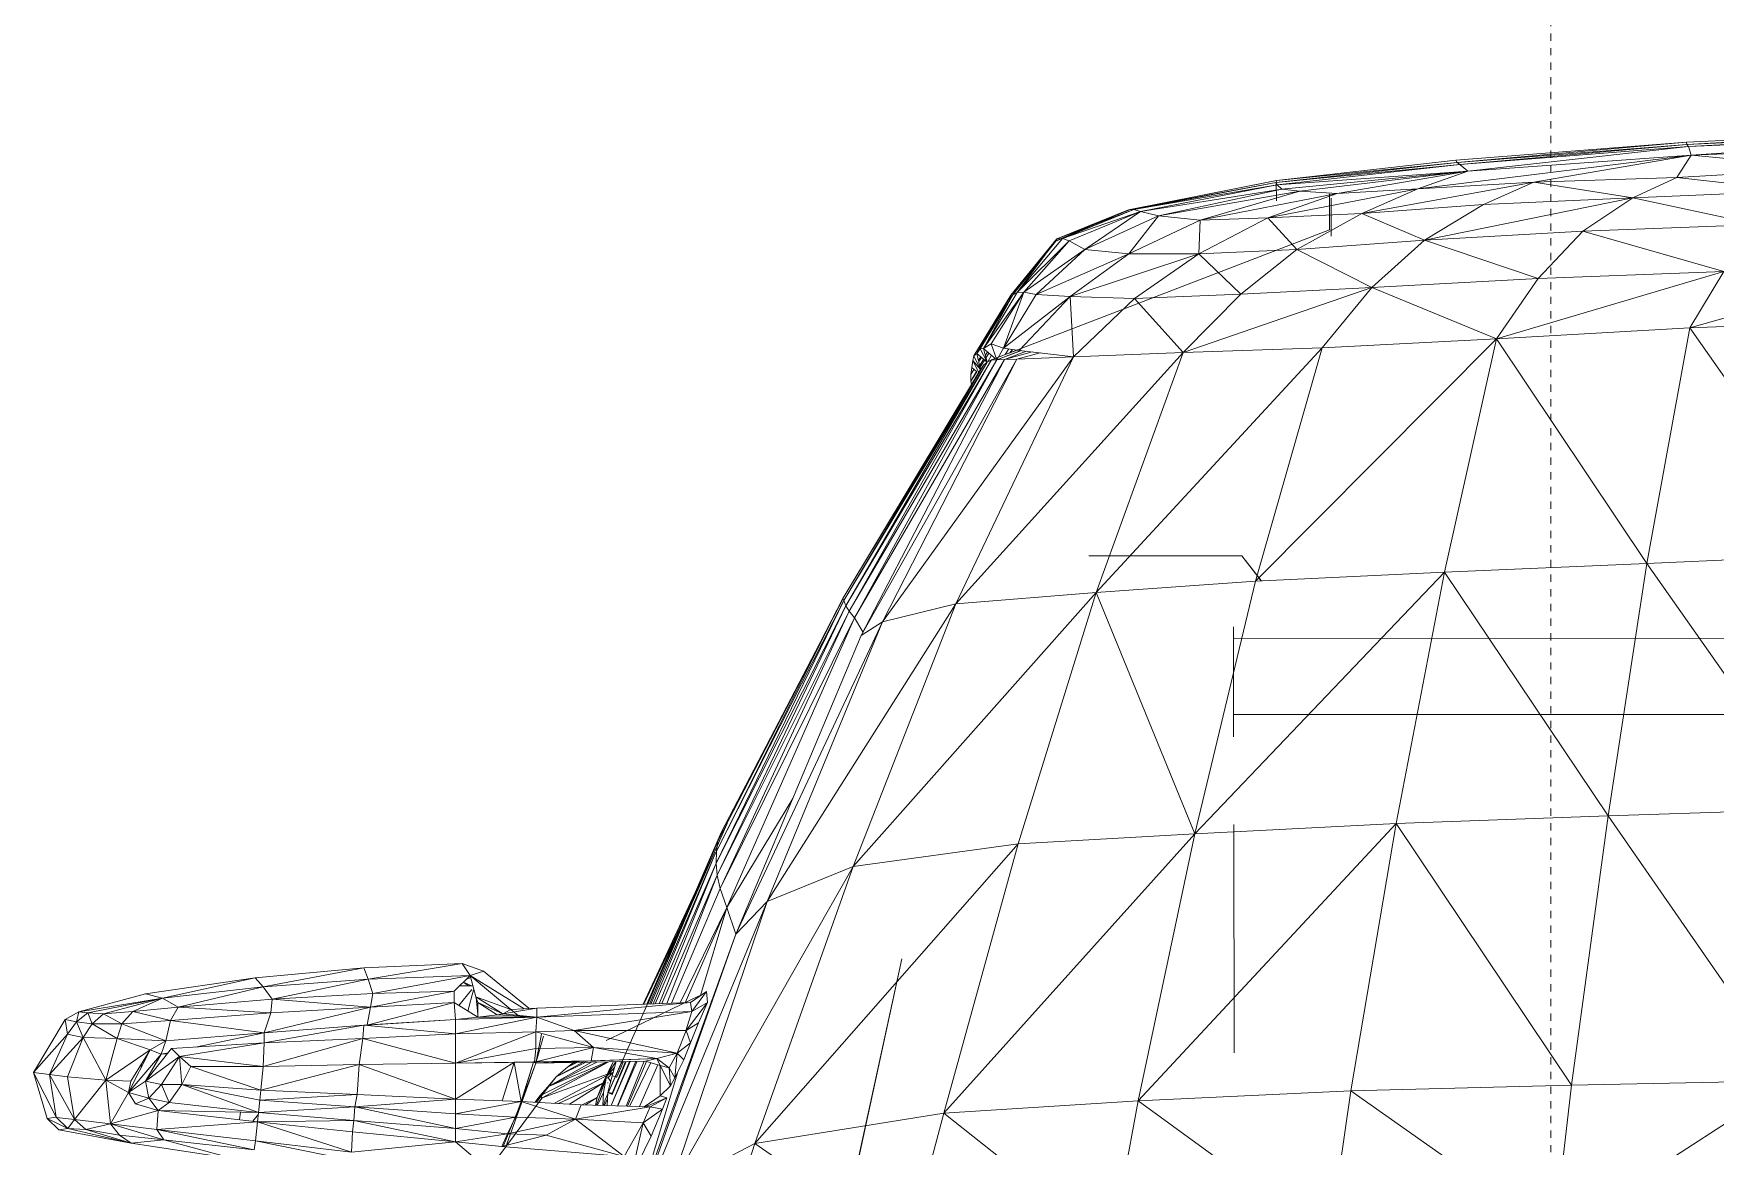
# Model space of a CAD drawing. Header units: inches. Extents: x -4169 to 1631, y -238 to 585.
# Drawn here: x 1427.55 to 1456.3, y 14.68 to 33.7 of the extents above; entities that cross this region are included whole.
import ezdxf

# ---------------------------------------------------------------- set-up
doc = ezdxf.new("R2010")
doc.units = ezdxf.units.IN
doc.header["$MEASUREMENT"] = 0
doc.linetypes.add('Aligning Line 1_8_', pattern=[0.25, 0.125, -0.125])
for name, color, linetype, lineweight in [('0-5', 10, 'Continuous', 5), ('0-7', 7, 'Continuous', 9), ('A-GENM', 5, 'Continuous', 9), ('G-ANNO-SYMB-2', 147, 'Aligning Line 1_8_', 9)]:
    doc.layers.add(name, color=color, linetype=linetype, lineweight=lineweight)

# ---------------------------------------------------------------- blocks, each defined once
blk = doc.blocks.new('Land_Rover_Evoque_-_SUV_Car_Vehicle_Automobile_13067 - Land Rover EVOQUE_dwg-V19-BUILDING ELEVATION - SOUTH')
at = {"layer": 'A-GENM'}
for p, q in [((12435.281, 32.072), (12430.437, 31.842)), ((12435.281, 32.072), (12430.446, 31.806)), ((12435.289, 32.036), (12430.446, 31.806)), ((12435.289, 32.036), (12430.472, 31.77)), ((12430.472, 31.77), (12435.297, 31.962)), ((12430.519, 31.619), (12435.297, 31.962)), ((12425.849, 31.046), (12430.519, 31.619)), ((12426.494, 31.535), (12430.437, 31.842)), ((12426.521, 31.499), (12430.437, 31.842)), ((12426.521, 31.499), (12430.446, 31.806)), ((12426.567, 31.463), (12430.446, 31.806)), ((12426.567, 31.463), (12430.472, 31.77)), ((12426.701, 31.35), (12430.472, 31.77)), ((12426.701, 31.35), (12430.519, 31.619)), ((12430.519, 31.619), (12427.83, 31.161)), ((12430.519, 31.619), (12430.275, 31.238)), ((12430.446, 31.806), (12430.437, 31.842)), ((12430.472, 31.77), (12430.446, 31.806)), ((12430.519, 31.619), (12430.472, 31.77)), ((12430.519, 31.619), (12435.305, 31.81)), ((12430.519, 31.619), (12432.934, 31.392)), ((12426.521, 31.499), (12423.428, 31.153)), ((12423.428, 31.153), (12426.567, 31.463)), ((12426.494, 31.535), (12423.43, 31.19)), ((12426.521, 31.499), (12423.43, 31.19)), ((12426.567, 31.463), (12423.445, 31.117)), ((12423.445, 31.117), (12426.701, 31.35)), ((12426.701, 31.35), (12423.521, 31.043)), ((12426.701, 31.35), (12423.829, 31.006)), ((12426.701, 31.35), (12424.466, 30.969)), ((12426.701, 31.35), (12425.849, 31.046)), ((12426.521, 31.499), (12426.494, 31.535)), ((12426.521, 31.499), (12426.567, 31.463)), ((12426.567, 31.463), (12426.701, 31.35)), ((12430.275, 31.238), (12432.934, 31.392)), ((12423.43, 31.19), (12420.899, 30.689)), ((12423.43, 31.19), (12420.935, 30.692)), ((12423.428, 31.153), (12420.935, 30.692)), ((12423.428, 31.153), (12420.991, 30.694)), ((12423.445, 31.117), (12420.991, 30.694)), ((12423.445, 31.117), (12421.105, 30.658)), ((12425.849, 31.046), (12423.285, 30.548)), ((12423.43, 31.19), (12423.428, 31.153)), ((12423.428, 31.153), (12423.43, 31.19)), ((12423.428, 31.153), (12423.445, 31.117)), ((12423.445, 31.117), (12423.428, 31.153)), ((12423.428, 31.153), (12423.429, 30.846)), ((12423.445, 31.117), (12423.521, 31.043)), ((12423.521, 31.043), (12423.445, 31.117)), ((12424.466, 30.969), (12425.849, 31.046)), ((12425.849, 31.046), (12424.466, 30.969)), ((12427.83, 31.161), (12424.891, 30.625)), ((12425.849, 31.046), (12424.891, 30.625)), ((12425.849, 31.046), (12427.83, 31.161)), ((12427.83, 31.161), (12425.849, 31.046)), ((12427.83, 31.161), (12426.969, 30.779)), ((12427.83, 31.161), (12430.275, 31.238)), ((12430.275, 31.238), (12427.83, 31.161)), ((12427.83, 31.161), (12429.52, 30.894)), ((12430.275, 31.238), (12429.52, 30.894)), ((12430.275, 31.238), (12432.315, 31.01)), ((12423.521, 31.043), (12421.105, 30.658)), ((12423.521, 31.043), (12421.416, 30.584)), ((12423.829, 31.006), (12421.416, 30.584)), ((12423.829, 31.006), (12422.127, 30.509)), ((12424.466, 30.969), (12422.127, 30.509)), ((12424.466, 30.969), (12423.285, 30.548)), ((12423.429, 30.846), (12423.43, 30.844)), ((12423.43, 30.844), (12423.432, 30.842)), ((12423.521, 31.043), (12423.829, 31.006)), ((12423.829, 31.006), (12423.521, 31.043)), ((12423.829, 31.006), (12424.466, 30.969)), ((12424.466, 30.969), (12423.829, 31.006)), ((12424.337, 30.961), (12424.338, 30.346)), ((12424.337, 30.961), (12424.339, 30.959)), ((12424.364, 30.811), (12424.364, 30.235)), ((12424.365, 30.887), (12424.366, 30.31)), ((12424.891, 30.625), (12426.969, 30.779)), ((12429.52, 30.894), (12425.962, 30.166)), ((12426.969, 30.779), (12425.962, 30.166)), ((12426.969, 30.779), (12429.52, 30.894)), ((12429.52, 30.894), (12428.669, 30.321)), ((12429.52, 30.894), (12432.315, 31.01)), ((12429.52, 30.894), (12431.656, 30.435)), ((12419.645, 30.149), (12420.899, 30.689)), ((12419.662, 30.152), (12420.899, 30.689)), ((12419.679, 30.193), (12420.991, 30.694)), ((12419.679, 30.193), (12420.935, 30.692)), ((12419.679, 30.193), (12420.899, 30.689)), ((12420.991, 30.694), (12419.773, 30.196)), ((12419.773, 30.196), (12421.105, 30.658)), ((12421.105, 30.658), (12419.887, 30.16)), ((12421.105, 30.658), (12420.156, 30.009)), ((12420.156, 30.009), (12421.413, 30.583)), ((12420.899, 30.689), (12420.935, 30.692)), ((12421.413, 30.583), (12420.908, 29.934)), ((12420.908, 29.934), (12422.127, 30.509)), ((12420.935, 30.692), (12420.991, 30.694)), ((12420.991, 30.694), (12421.105, 30.658)), ((12421.105, 30.658), (12421.413, 30.583)), ((12421.416, 30.583), (12422.127, 30.509)), ((12422.106, 29.935), (12423.285, 30.548)), ((12422.127, 30.509), (12422.106, 29.935)), ((12422.127, 30.509), (12423.285, 30.548)), ((12423.285, 30.548), (12424.891, 30.625)), ((12423.285, 30.548), (12423.778, 30.012)), ((12423.778, 30.012), (12424.891, 30.625)), ((12424.891, 30.625), (12425.962, 30.166)), ((12424.338, 30.346), (12418.557, 28.123)), ((12418.89, 29.23), (12419.679, 30.193)), ((12419.679, 30.193), (12418.926, 29.234)), ((12419.773, 30.196), (12419, 29.275)), ((12419.679, 30.193), (12419, 29.275)), ((12419.679, 30.193), (12419.773, 30.196)), ((12419.773, 30.196), (12419.887, 30.16)), ((12425.962, 30.166), (12428.669, 30.321)), ((12428.669, 30.321), (12427.905, 29.516)), ((12428.669, 30.321), (12431.656, 30.435)), ((12428.669, 30.321), (12431.076, 29.631)), ((12418.854, 29.151), (12419.662, 30.152)), ((12418.854, 29.151), (12419.645, 30.149)), ((12419.887, 30.16), (12419, 29.275)), ((12419.887, 30.16), (12419.114, 29.278)), ((12420.156, 30.009), (12419.114, 29.278)), ((12420.156, 30.009), (12419.324, 29.242)), ((12420.908, 29.934), (12419.324, 29.242)), ((12419.887, 30.16), (12420.156, 30.009)), ((12422.106, 29.935), (12419.902, 29.206)), ((12420.908, 29.934), (12419.902, 29.206)), ((12420.156, 30.009), (12420.908, 29.934)), ((12420.908, 29.934), (12422.106, 29.935)), ((12422.106, 29.935), (12421.003, 29.169)), ((12422.106, 29.935), (12423.778, 30.012)), ((12422.106, 29.935), (12422.821, 29.246)), ((12423.778, 30.012), (12422.821, 29.246)), ((12423.778, 30.012), (12425.962, 30.166)), ((12423.778, 30.012), (12425.063, 29.362)), ((12425.962, 30.166), (12425.063, 29.362)), ((12425.962, 30.166), (12427.905, 29.516)), ((12431.076, 29.631), (12427.19, 28.48)), ((12427.905, 29.516), (12431.076, 29.631)), ((12434.161, 29.707), (12430.496, 28.673)), ((12431.076, 29.631), (12430.496, 28.673)), ((12425.063, 29.362), (12421.835, 28.25)), ((12425.063, 29.362), (12422.821, 29.246)), ((12425.063, 29.362), (12424.212, 28.327)), ((12425.063, 29.362), (12427.905, 29.516)), ((12425.063, 29.362), (12427.19, 28.48)), ((12427.905, 29.516), (12427.19, 28.48)), ((12418.256, 28.19), (12418.89, 29.23)), ((12418.89, 29.23), (12418.311, 28.232)), ((12418.926, 29.234), (12418.366, 28.312)), ((12419.114, 29.278), (12418.422, 28.316)), ((12418.422, 28.316), (12419, 29.275)), ((12418.422, 28.316), (12418.926, 29.234)), ((12419.114, 29.278), (12418.554, 28.395)), ((12418.727, 28.909), (12418.926, 29.234)), ((12418.764, 28.322), (12419.114, 29.278)), ((12418.764, 28.322), (12419.324, 29.242)), ((12419.902, 29.206), (12418.764, 28.322)), ((12418.89, 29.23), (12418.926, 29.234)), ((12419, 29.275), (12418.926, 29.234)), ((12419.114, 29.278), (12419, 29.275)), ((12419.902, 29.206), (12419.033, 28.285)), ((12419.324, 29.242), (12419.114, 29.278)), ((12419.902, 29.206), (12419.324, 29.242)), ((12421.003, 29.169), (12419.902, 29.206)), ((12419.96, 28.172), (12419.902, 29.206)), ((12421.003, 29.169), (12419.96, 28.172)), ((12422.821, 29.246), (12421.003, 29.169)), ((12421.835, 28.25), (12421.003, 29.169)), ((12421.835, 28.25), (12422.821, 29.246)), ((12418.311, 28.232), (12418.725, 28.906)), ((12433.744, 28.787), (12430.496, 28.673)), ((12430.496, 28.673), (12433.744, 28.787)), ((12430.496, 28.673), (12433.744, 28.787)), ((12423.073, 24.338), (12427.19, 28.48)), ((12427.19, 28.48), (12424.212, 28.327)), ((12427.19, 28.48), (12424.212, 28.327)), ((12424.212, 28.327), (12427.19, 28.48)), ((12426.302, 24.492), (12427.19, 28.48)), ((12430.496, 28.673), (12427.19, 28.48)), ((12430.496, 28.673), (12427.19, 28.48)), ((12427.19, 28.48), (12430.496, 28.673)), ((12429.763, 24.645), (12427.19, 28.48)), ((12429.763, 24.645), (12430.496, 28.673)), ((12433.205, 24.799), (12430.496, 28.673)), ((12416.696, 23.644), (12419.96, 28.172)), ((12417.952, 23.953), (12421.835, 28.25)), ((12417.952, 23.953), (12419.96, 28.172)), ((12418.239, 28.11), (12418.256, 28.19)), ((12418.256, 28.19), (12418.311, 28.232)), ((12418.256, 28.19), (12418.373, 27.96)), ((12418.311, 28.232), (12418.366, 28.312)), ((12418.311, 28.232), (12418.373, 27.96)), ((12418.311, 28.232), (12418.483, 28.082)), ((12418.339, 28.111), (12418.376, 28.176)), ((12418.422, 28.316), (12418.366, 28.312)), ((12418.366, 28.312), (12418.483, 28.082)), ((12418.554, 28.395), (12418.422, 28.316)), ((12418.422, 28.316), (12418.483, 28.082)), ((12418.422, 28.316), (12418.624, 28.149)), ((12418.454, 28.193), (12418.491, 28.259)), ((12418.517, 28.237), (12418.464, 28.154)), ((12418.496, 28.089), (12418.558, 28.203)), ((12418.764, 28.322), (12418.554, 28.395)), ((12418.554, 28.395), (12418.651, 28.126)), ((12418.764, 28.322), (12418.651, 28.126)), ((12419.059, 28.282), (12418.651, 28.126)), ((12418.651, 28.126), (12419.07, 28.281)), ((12418.675, 28.168), (12419, 28.29)), ((12419.033, 28.285), (12418.764, 28.322)), ((12418.783, 28.13), (12419.156, 28.27)), ((12418.783, 28.13), (12419.256, 28.258)), ((12418.856, 28.31), (12418.791, 28.213)), ((12418.873, 28.245), (12418.916, 28.301)), ((12418.891, 28.252), (12418.916, 28.301)), ((12418.995, 28.132), (12419.39, 28.242)), ((12419.96, 28.172), (12418.995, 28.132)), ((12418.995, 28.132), (12419.96, 28.172)), ((12419.96, 28.172), (12419.033, 28.285)), ((12421.835, 28.25), (12419.96, 28.172)), ((12421.835, 28.25), (12419.96, 28.172)), ((12419.96, 28.172), (12421.835, 28.25)), ((12420.348, 24.146), (12424.212, 28.327)), ((12420.348, 24.146), (12421.835, 28.25)), ((12424.212, 28.327), (12421.835, 28.25)), ((12424.212, 28.327), (12421.835, 28.25)), ((12421.835, 28.25), (12424.212, 28.327)), ((12423.073, 24.338), (12424.212, 28.327)), ((12416.018, 24.045), (12418.428, 28.04)), ((12416.018, 24.045), (12418.373, 27.96)), ((12416.034, 24.01), (12418.483, 28.082)), ((12416.034, 24.01), (12418.428, 28.04)), ((12416.07, 23.918), (12418.557, 28.123)), ((12416.07, 23.918), (12418.483, 28.082)), ((12416.125, 23.825), (12418.651, 28.126)), ((12416.125, 23.825), (12418.557, 28.123)), ((12416.219, 23.714), (12418.783, 28.13)), ((12416.219, 23.714), (12418.651, 28.126)), ((12416.331, 23.412), (12418.995, 28.132)), ((12418.783, 28.13), (12416.331, 23.412)), ((12416.331, 23.412), (12418.783, 28.13)), ((12416.696, 23.644), (12418.995, 28.132)), ((12416.696, 23.644), (12418.995, 28.132)), ((12418.205, 27.875), (12418.222, 27.993)), ((12418.205, 27.875), (12418.256, 27.964)), ((12418.26, 27.961), (12418.205, 27.875)), ((12418.208, 27.757), (12418.303, 27.925)), ((12418.311, 27.918), (12418.208, 27.757)), ((12418.222, 27.993), (12418.239, 28.11)), ((12418.222, 27.993), (12418.31, 27.919)), ((12418.239, 28.11), (12418.345, 27.901)), ((12418.239, 28.11), (12418.373, 27.96)), ((12418.388, 28.165), (12418.343, 28.094)), ((12418.358, 28.024), (12418.421, 28.136)), ((12418.441, 28.118), (12418.364, 27.999)), ((12418.373, 27.96), (12418.428, 28.04)), ((12418.373, 27.96), (12418.428, 28.04)), ((12418.483, 28.082), (12418.428, 28.04)), ((12418.428, 28.04), (12418.483, 28.082)), ((12418.557, 28.123), (12418.483, 28.082)), ((12418.483, 28.082), (12418.557, 28.123)), ((12418.557, 28.123), (12418.624, 28.149)), ((12418.651, 28.126), (12418.557, 28.123)), ((12418.557, 28.123), (12418.651, 28.126)), ((12418.783, 28.13), (12418.651, 28.126)), ((12418.995, 28.132), (12418.783, 28.13)), ((12418.208, 27.757), (12418.205, 27.875)), ((12418.216, 27.699), (12418.208, 27.757)), ((12420.226, 24.774), (12420.264, 24.776)), ((12422.839, 24.772), (12420.226, 24.774)), ((12422.839, 24.772), (12422.838, 24.773)), ((12423.168, 24.35), (12422.839, 24.772)), ((12423.169, 24.348), (12422.839, 24.772)), ((12433.205, 24.799), (12429.763, 24.645)), ((12426.302, 24.492), (12422.033, 20.023)), ((12426.302, 24.492), (12423.073, 24.338)), ((12426.302, 24.492), (12425.474, 20.196)), ((12429.763, 24.645), (12426.302, 24.492)), ((12429.099, 20.33), (12426.302, 24.492)), ((12429.763, 24.645), (12429.099, 20.33)), ((12432.705, 20.446), (12429.763, 24.645)), ((12416.195, 19.465), (12420.348, 24.146)), ((12417.952, 23.953), (12420.348, 24.146)), ((12419.017, 19.85), (12420.348, 24.146)), ((12423.073, 24.338), (12420.348, 24.146)), ((12422.033, 20.023), (12420.348, 24.146)), ((12422.033, 20.023), (12423.073, 24.338)), ((12423.168, 24.35), (12423.169, 24.348)), ((12416.034, 24.01), (12413.854, 19.52)), ((12413.854, 19.52), (12416.07, 23.918)), ((12416.018, 24.045), (12413.857, 19.728)), ((12413.857, 19.728), (12416.034, 24.01)), ((12416.07, 23.918), (12413.871, 19.313)), ((12416.04, 24.08), (12413.88, 19.897)), ((12416.018, 24.045), (12413.88, 19.897)), ((12416.04, 24.08), (12413.941, 20.046)), ((12414.728, 18.868), (12417.952, 23.953)), ((12416.018, 24.045), (12416.034, 24.01)), ((12416.034, 24.01), (12416.07, 23.918)), ((12416.07, 23.918), (12416.125, 23.825)), ((12416.195, 19.465), (12417.952, 23.953)), ((12417.952, 23.953), (12416.696, 23.644)), ((12413.871, 19.313), (12416.125, 23.825)), ((12416.125, 23.825), (12413.925, 19.087)), ((12413.925, 19.087), (12416.219, 23.714)), ((12416.219, 23.714), (12414.038, 18.765)), ((12416.696, 23.644), (12414.189, 18.309)), ((12414.728, 18.868), (12416.696, 23.644)), ((12416.696, 23.644), (12414.728, 18.868)), ((12416.125, 23.825), (12416.219, 23.714)), ((12416.219, 23.714), (12416.363, 23.475)), ((12416.331, 23.412), (12416.696, 23.644)), ((12416.331, 23.412), (12414.189, 18.309)), ((12416.331, 23.412), (12414.189, 18.309)), ((12422.697, 22.062), (12422.694, 23.56)), ((12422.694, 23.56), (12422.698, 21.678)), ((12432.074, 23.362), (12422.713, 23.365)), ((12422.715, 23.363), (12422.713, 23.365)), ((12432.057, 22.059), (12422.697, 22.062)), ((12422.698, 22.06), (12422.697, 22.062)), ((12422.697, 22.062), (12422.698, 21.678)), ((12414.038, 18.765), (12415.162, 20.628)), ((12432.705, 20.446), (12429.099, 20.33)), ((12414.041, 20.196), (12411.958, 15.475)), ((12425.474, 20.196), (12421.069, 15.458)), ((12425.474, 20.196), (12422.033, 20.023)), ((12422.708, 16.28), (12422.7, 20.18)), ((12424.703, 15.631), (12425.474, 20.196)), ((12429.099, 20.33), (12425.474, 20.196)), ((12428.474, 15.727), (12425.474, 20.196)), ((12428.474, 15.727), (12429.099, 20.33)), ((12432.235, 15.803), (12429.099, 20.33)), ((12413.941, 20.046), (12412.667, 17.11)), ((12413.941, 20.046), (12412.686, 17.111)), ((12413.88, 19.897), (12412.688, 17.111)), ((12413.88, 19.897), (12412.715, 17.112)), ((12413.88, 19.897), (12413.857, 19.728)), ((12413.941, 20.046), (12413.88, 19.897)), ((12419.017, 19.85), (12414.517, 14.727)), ((12419.017, 19.85), (12416.195, 19.465)), ((12422.033, 20.023), (12417.743, 15.246)), ((12417.743, 15.246), (12419.017, 19.85)), ((12422.033, 20.023), (12419.017, 19.85)), ((12421.069, 15.458), (12422.033, 20.023)), ((12413.849, 19.71), (12412.738, 17.113)), ((12413.849, 19.71), (12412.776, 17.114)), ((12413.857, 19.728), (12413.854, 19.52)), ((12413.854, 19.52), (12412.811, 17.115)), ((12413.854, 19.52), (12412.878, 17.118)), ((12413.871, 19.313), (12412.927, 17.119)), ((12413.871, 19.313), (12413.008, 17.122)), ((12416.195, 19.465), (12413.069, 13.976)), ((12413.854, 19.52), (12413.871, 19.313)), ((12413.871, 19.313), (12413.925, 19.087)), ((12414.517, 14.727), (12416.195, 19.465)), ((12416.195, 19.465), (12414.728, 18.868)), ((12412.609, 17.108), (12413.495, 19.018)), ((12413.925, 19.087), (12413.088, 17.125)), ((12413.925, 19.087), (12414.038, 18.765)), ((12414.728, 18.868), (12412.376, 13.168)), ((12413.069, 13.976), (12414.728, 18.868)), ((12414.728, 18.868), (12413.069, 13.976)), ((12414.038, 18.765), (12413.237, 17.131)), ((12414.038, 18.765), (12413.324, 17.134)), ((12414.038, 18.765), (12413.587, 17.257)), ((12414.038, 18.765), (12414.189, 18.309)), ((12414.189, 18.309), (12414.728, 18.868)), ((12412.616, 17.108), (12413.233, 18.415)), ((12412.376, 13.168), (12414.189, 18.309)), ((12412.511, 13.666), (12414.189, 18.309)), ((12414.189, 18.309), (12412.515, 13.563)), ((12416.162, 13.919), (12417.03, 17.888)), ((12416.164, 13.897), (12417.03, 17.888)), ((12405.975, 17.558), (12404.099, 17.289)), ((12405.975, 17.558), (12404.389, 17.213)), ((12407.831, 17.731), (12405.975, 17.558)), ((12406.109, 17.406), (12405.975, 17.558)), ((12407.831, 17.731), (12406.109, 17.406)), ((12407.907, 17.54), (12406.109, 17.406)), ((12407.907, 17.54), (12406.264, 17.195)), ((12409.512, 17.808), (12407.831, 17.731)), ((12407.907, 17.54), (12407.831, 17.731)), ((12407.907, 17.54), (12409.512, 17.808)), ((12409.647, 17.598), (12407.907, 17.54)), ((12407.907, 17.54), (12407.984, 17.291)), ((12409.647, 17.598), (12407.984, 17.291)), ((12409.647, 17.598), (12409.377, 17.33)), ((12409.88, 17.673), (12409.512, 17.808)), ((12409.647, 17.598), (12409.512, 17.808)), ((12409.656, 17.567), (12409.581, 17.532)), ((12409.647, 17.598), (12409.88, 17.673)), ((12409.647, 17.598), (12409.744, 17.234)), ((12410.344, 17.022), (12409.647, 17.598)), ((12409.647, 17.598), (12410.57, 17.032)), ((12410.652, 17.044), (12409.88, 17.673)), ((12413.937, 17.593), (12413.897, 17.499)), ((12413.993, 17.753), (12413.965, 17.687)), ((12404.099, 17.289), (12402.959, 16.982)), ((12404.389, 17.213), (12404.099, 17.289)), ((12406.109, 17.406), (12404.389, 17.213)), ((12406.109, 17.406), (12404.66, 17.06)), ((12406.109, 17.406), (12406.264, 17.195)), ((12407.984, 17.291), (12406.264, 17.195)), ((12409.377, 17.33), (12407.946, 17.061)), ((12407.984, 17.291), (12407.946, 17.061)), ((12409.377, 17.33), (12407.984, 17.291)), ((12409.377, 17.33), (12409.376, 17.138)), ((12409.456, 17.089), (12409.676, 17.362)), ((12409.472, 17.424), (12409.694, 17.424)), ((12409.62, 17.424), (12409.534, 17.485)), ((12409.67, 17.424), (12409.537, 17.489)), ((12409.708, 17.357), (12409.612, 16.993)), ((12412.288, 16.639), (12413.563, 17.253)), ((12413.418, 17.138), (12413.688, 17.329)), ((12413.437, 16.985), (12413.688, 17.329)), ((12413.688, 17.329), (12413.707, 17.139)), ((12413.771, 17.15), (12413.824, 17.273)), ((12402.959, 16.982), (12402.728, 16.847)), ((12402.959, 16.982), (12402.92, 16.81)), ((12402.92, 16.81), (12403.114, 16.963)), ((12404.389, 17.213), (12402.959, 16.982)), ((12402.959, 16.982), (12403.114, 16.963)), ((12404.389, 17.213), (12403.114, 16.963)), ((12403.385, 16.944), (12403.114, 16.963)), ((12403.191, 16.772), (12403.114, 16.963)), ((12404.389, 17.213), (12403.385, 16.944)), ((12403.385, 16.944), (12403.886, 16.983)), ((12403.693, 16.772), (12403.886, 16.983)), ((12404.389, 17.213), (12403.886, 16.983)), ((12403.886, 16.983), (12404.66, 17.06)), ((12403.886, 16.983), (12404.525, 16.83)), ((12404.389, 17.213), (12404.66, 17.06)), ((12404.66, 17.06), (12404.525, 16.83)), ((12406.245, 16.965), (12404.525, 16.83)), ((12404.66, 17.06), (12406.264, 17.195)), ((12404.66, 17.06), (12406.245, 16.965)), ((12406.129, 16.619), (12407.946, 17.061)), ((12406.129, 16.619), (12406.245, 16.965)), ((12406.264, 17.195), (12406.245, 16.965)), ((12407.946, 17.061), (12406.245, 16.965)), ((12407.946, 17.061), (12406.264, 17.195)), ((12407.889, 16.758), (12407.946, 17.061)), ((12407.906, 16.759), (12409.376, 17.138)), ((12407.946, 17.061), (12409.376, 17.138)), ((12409.783, 16.889), (12409.376, 17.138)), ((12409.396, 16.85), (12409.376, 17.138)), ((12409.782, 17.138), (12409.744, 17.234)), ((12410.344, 17.022), (12409.744, 17.234)), ((12410.209, 16.945), (12409.744, 17.234)), ((12409.749, 17.22), (12409.783, 16.934)), ((12409.783, 16.889), (12409.782, 17.138)), ((12410.111, 16.927), (12409.782, 17.138)), ((12410.209, 16.945), (12409.782, 17.138)), ((12410.789, 17.041), (12410.209, 16.945)), ((12410.344, 17.022), (12410.209, 16.945)), ((12410.344, 17.022), (12410.789, 17.041)), ((12410.471, 16.919), (12410.344, 17.022)), ((12413.418, 17.138), (12410.788, 16.889)), ((12410.789, 17.041), (12410.788, 16.889)), ((12410.788, 16.889), (12413.437, 16.985)), ((12410.789, 17.041), (12413.418, 17.138)), ((12413.437, 16.985), (12411.426, 16.659)), ((12413.707, 17.139), (12413.34, 16.659)), ((12413.437, 16.985), (12413.343, 16.669)), ((12413.418, 17.138), (12413.437, 16.985)), ((12413.437, 16.985), (12413.707, 17.139)), ((12413.707, 17.139), (12413.553, 16.793)), ((12402.728, 16.847), (12402.188, 15.945)), ((12402.766, 16.598), (12402.728, 16.847)), ((12402.92, 16.81), (12402.728, 16.847)), ((12402.766, 16.598), (12402.92, 16.81)), ((12403.191, 16.772), (12402.92, 16.81)), ((12403.037, 16.541), (12402.92, 16.81)), ((12403.191, 16.772), (12403.037, 16.541)), ((12403.385, 16.944), (12403.191, 16.772)), ((12403.191, 16.772), (12403.693, 16.772)), ((12403.191, 16.772), (12403.617, 16.523)), ((12403.385, 16.944), (12403.693, 16.772)), ((12403.693, 16.772), (12403.617, 16.523)), ((12403.693, 16.772), (12404.525, 16.83)), ((12404.447, 16.484), (12403.693, 16.772)), ((12404.447, 16.484), (12404.525, 16.83)), ((12406.129, 16.619), (12404.525, 16.83)), ((12407.83, 16.754), (12406.129, 16.619)), ((12407.83, 16.754), (12406.129, 16.447)), ((12407.83, 16.754), (12407.812, 16.524)), ((12409.396, 16.85), (12407.83, 16.754)), ((12407.83, 16.754), (12409.396, 16.601)), ((12409.396, 16.85), (12407.888, 16.754)), ((12409.783, 16.889), (12409.396, 16.85)), ((12410.788, 16.889), (12409.396, 16.85)), ((12410.788, 16.889), (12409.396, 16.601)), ((12409.396, 16.85), (12409.396, 16.601)), ((12409.783, 16.889), (12410.111, 16.927)), ((12409.783, 16.889), (12410.788, 16.889)), ((12410.111, 16.927), (12410.209, 16.945)), ((12410.788, 16.889), (12410.111, 16.927)), ((12410.788, 16.889), (12410.209, 16.945)), ((12410.788, 16.889), (12410.769, 16.639)), ((12410.788, 16.889), (12411.426, 16.659)), ((12413.34, 16.659), (12413.553, 16.793)), ((12413.553, 16.793), (12413.418, 16.447)), ((12402.766, 16.598), (12402.188, 15.945)), ((12402.459, 15.907), (12402.766, 16.598)), ((12403.037, 16.541), (12402.459, 15.907)), ((12403.037, 16.541), (12402.766, 16.598)), ((12403.037, 16.541), (12402.767, 15.869)), ((12403.617, 16.523), (12403.037, 16.541)), ((12403.424, 15.812), (12403.037, 16.541)), ((12403.617, 16.523), (12403.424, 15.812)), ((12404.447, 16.484), (12403.617, 16.523)), ((12404.178, 16.331), (12403.617, 16.523)), ((12404.447, 16.484), (12404.178, 16.331)), ((12404.447, 16.484), (12404.37, 16.255)), ((12406.129, 16.619), (12404.447, 16.484)), ((12404.544, 16.351), (12406.129, 16.447)), ((12404.68, 16.216), (12406.129, 16.447)), ((12406.129, 16.619), (12404.952, 16.375)), ((12406.11, 16.044), (12407.812, 16.524)), ((12406.11, 16.044), (12406.129, 16.447)), ((12406.129, 16.619), (12406.129, 16.447)), ((12406.129, 16.447), (12407.812, 16.524)), ((12407.812, 16.524), (12406.129, 16.447)), ((12407.754, 16.082), (12407.812, 16.524)), ((12407.812, 16.524), (12409.396, 16.601)), ((12407.812, 16.524), (12409.396, 16.601)), ((12407.812, 16.524), (12409.397, 16.102)), ((12409.396, 16.601), (12410.769, 16.639)), ((12410.769, 16.639), (12409.396, 16.601)), ((12409.397, 16.102), (12409.396, 16.601)), ((12410.769, 16.639), (12409.397, 16.102)), ((12410.769, 16.639), (12411.426, 16.659)), ((12410.769, 16.639), (12411.426, 16.659)), ((12410.77, 16.351), (12410.769, 16.639)), ((12410.769, 16.639), (12411.755, 16.371)), ((12410.867, 16.6), (12410.771, 16.1)), ((12410.771, 16.1), (12410.9, 16.561)), ((12411.755, 16.371), (12411.426, 16.659)), ((12413.186, 16.275), (12411.426, 16.659)), ((12413.34, 16.659), (12411.426, 16.659)), ((12411.755, 16.371), (12411.426, 16.659)), ((12412.288, 16.639), (12411.976, 16.488)), ((12413.186, 16.275), (12413.34, 16.659)), ((12413.186, 16.275), (12413.418, 16.447)), ((12413.418, 16.447), (12413.302, 16.16)), ((12413.34, 16.659), (12413.418, 16.447)), ((12404.178, 16.331), (12403.424, 15.812)), ((12404.178, 16.331), (12403.812, 15.601)), ((12403.812, 15.601), (12404.37, 16.255)), ((12404.178, 16.331), (12403.849, 15.793)), ((12404.028, 16.032), (12404.037, 16.101)), ((12404.101, 15.794), (12404.544, 16.351)), ((12404.101, 15.794), (12404.37, 16.255)), ((12404.101, 15.794), (12404.68, 16.216)), ((12404.178, 16.331), (12404.37, 16.255)), ((12404.487, 16.279), (12404.37, 16.255)), ((12404.37, 16.255), (12404.445, 16.263)), ((12404.371, 15.736), (12404.68, 16.216)), ((12404.68, 16.216), (12404.544, 16.351)), ((12404.68, 16.216), (12406.11, 16.044)), ((12404.68, 16.216), (12404.873, 16.043)), ((12404.68, 16.216), (12404.719, 15.736)), ((12407.754, 16.082), (12409.397, 16.102)), ((12410.77, 16.351), (12409.397, 16.102)), ((12410.75, 16.121), (12409.397, 16.102)), ((12410.402, 16.121), (12409.397, 16.102)), ((12410.395, 16.116), (12409.398, 15.487)), ((12409.398, 15.487), (12409.398, 16.101)), ((12410.194, 15.46), (12410.401, 16.116)), ((12410.771, 16.1), (12410.254, 14.657)), ((12411.717, 16.14), (12410.402, 16.121)), ((12410.52, 15.449), (12410.403, 16.116)), ((12410.521, 15.449), (12410.731, 16.12)), ((12410.527, 15.448), (12410.731, 16.12)), ((12410.529, 15.448), (12410.771, 16.1)), ((12410.771, 16.1), (12410.731, 16.12)), ((12410.75, 16.121), (12411.755, 16.371)), ((12410.75, 16.121), (12410.77, 16.351)), ((12410.75, 16.121), (12411.717, 16.14)), ((12410.77, 16.351), (12411.755, 16.371)), ((12410.771, 16.1), (12412.838, 16.179)), ((12410.771, 16.1), (12411.717, 16.14)), ((12412.646, 16.139), (12410.771, 16.1)), ((12410.842, 15.545), (12411.998, 16.12)), ((12410.878, 15.509), (12411.998, 16.115)), ((12410.979, 15.696), (12411.99, 16.125)), ((12410.979, 15.696), (12411.823, 16.122)), ((12410.979, 15.696), (12411.724, 16.12)), ((12411.117, 15.866), (12411.624, 16.118)), ((12411.117, 15.866), (12411.582, 16.117)), ((12411.473, 16.115), (12411.312, 16.036)), ((12411.312, 16.036), (12411.457, 16.114)), ((12411.312, 16.036), (12411.413, 16.113)), ((12411.755, 16.371), (12411.717, 16.14)), ((12411.717, 16.14), (12411.755, 16.371)), ((12412.838, 16.179), (12411.717, 16.14)), ((12413.186, 16.275), (12411.755, 16.371)), ((12411.755, 16.371), (12412.838, 16.179)), ((12412.092, 16.127), (12411.919, 15.763)), ((12412.242, 16.13), (12411.958, 15.475)), ((12412.092, 16.127), (12411.973, 15.844)), ((12412.139, 16.128), (12411.998, 15.9)), ((12412.139, 16.128), (12411.998, 15.9)), ((12411.998, 15.907), (12412.092, 16.127)), ((12412.37, 16.133), (12412.064, 15.391)), ((12412.385, 16.133), (12412.064, 15.391)), ((12412.305, 16.132), (12412.071, 15.571)), ((12412.318, 16.132), (12412.075, 15.564)), ((12412.076, 15.887), (12412.142, 16.128)), ((12412.268, 16.131), (12412.15, 15.855)), ((12412.268, 16.131), (12412.165, 15.891)), ((12412.478, 16.135), (12412.168, 15.371)), ((12412.503, 16.136), (12412.174, 15.371)), ((12412.258, 16.108), (12412.208, 16.13)), ((12412.621, 16.138), (12412.317, 15.366)), ((12412.664, 16.133), (12412.336, 15.365)), ((12412.737, 16.111), (12412.371, 15.364)), ((12412.646, 16.139), (12412.838, 16.179)), ((12412.898, 16.062), (12412.646, 16.139)), ((12413.186, 16.275), (12412.838, 16.179)), ((12412.898, 16.062), (12412.838, 16.179)), ((12412.838, 16.179), (12413.051, 16.025)), ((12413.186, 16.275), (12413.051, 16.025)), ((12413.186, 16.275), (12413.148, 15.852)), ((12413.302, 16.16), (12413.148, 15.852)), ((12413.186, 16.275), (12413.302, 16.16)), ((12402.188, 15.945), (12402.422, 15.157)), ((12402.459, 15.907), (12402.188, 15.945)), ((12402.188, 15.945), (12402.576, 15.177)), ((12402.767, 15.869), (12402.459, 15.907)), ((12402.459, 15.907), (12402.576, 15.177)), ((12402.459, 15.907), (12402.885, 15.139)), ((12403.424, 15.812), (12402.767, 15.869)), ((12402.767, 15.869), (12402.885, 15.139)), ((12403.424, 15.812), (12402.885, 15.139)), ((12403.849, 15.793), (12403.424, 15.812)), ((12403.812, 15.601), (12403.424, 15.812)), ((12403.424, 15.812), (12403.504, 15.063)), ((12404.873, 16.043), (12404.719, 15.736)), ((12406.11, 16.044), (12404.873, 16.043)), ((12406.073, 15.64), (12404.874, 16.043)), ((12407.754, 16.082), (12406.073, 15.64)), ((12406.073, 15.64), (12406.111, 16.043)), ((12406.11, 16.044), (12407.754, 16.082)), ((12407.754, 16.082), (12407.716, 15.564)), ((12409.398, 15.487), (12407.754, 16.082)), ((12411.117, 15.866), (12410.782, 15.434)), ((12411.117, 15.866), (12410.784, 15.434)), ((12410.878, 15.509), (12411.998, 15.915)), ((12410.979, 15.696), (12411.117, 15.866)), ((12412.093, 15.949), (12411.093, 15.417)), ((12411.117, 15.866), (12411.312, 16.036)), ((12411.973, 15.844), (12411.811, 15.383)), ((12411.973, 15.844), (12411.819, 15.517)), ((12411.919, 15.763), (12411.973, 15.844)), ((12411.973, 15.844), (12411.931, 15.599)), ((12411.989, 15.885), (12412.115, 16.028)), ((12412.093, 15.947), (12411.998, 15.846)), ((12412.004, 15.6), (12412.076, 15.887)), ((12412.007, 15.856), (12412.051, 15.785)), ((12412.15, 15.867), (12412.076, 15.887)), ((12413.191, 15.938), (12412.511, 13.666)), ((12412.859, 16.074), (12412.546, 15.359)), ((12412.899, 15.543), (12412.898, 16.062)), ((12412.898, 16.062), (12413.051, 16.025)), ((12412.898, 16.062), (12413.071, 15.717)), ((12413.051, 16.025), (12413.148, 15.852)), ((12413.051, 16.025), (12413.071, 15.717)), ((12413.148, 15.852), (12413.071, 15.717)), ((12403.812, 15.601), (12403.504, 15.063)), ((12403.812, 15.601), (12404.101, 15.794)), ((12403.849, 15.793), (12403.812, 15.601)), ((12403.812, 15.601), (12403.927, 15.409)), ((12403.812, 15.601), (12404.159, 15.505)), ((12404.159, 15.505), (12404.101, 15.794)), ((12404.159, 15.505), (12404.101, 15.794)), ((12404.101, 15.794), (12404.371, 15.736)), ((12404.159, 15.505), (12404.371, 15.736)), ((12404.371, 15.736), (12404.719, 15.736)), ((12404.371, 15.736), (12404.507, 15.429)), ((12404.719, 15.736), (12404.507, 15.429)), ((12404.719, 15.736), (12404.719, 15.736)), ((12404.719, 15.736), (12406.073, 15.64)), ((12404.719, 15.736), (12406.034, 15.256)), ((12404.719, 15.736), (12406.053, 15.468)), ((12406.053, 15.468), (12406.073, 15.64)), ((12406.053, 15.468), (12407.716, 15.564)), ((12407.716, 15.564), (12406.073, 15.64)), ((12406.073, 15.64), (12407.716, 15.564)), ((12407.677, 15.353), (12407.716, 15.564)), ((12409.398, 15.487), (12407.716, 15.564)), ((12409.398, 15.487), (12407.716, 15.564)), ((12410.565, 15.59), (12410.624, 15.768)), ((12410.759, 15.435), (12410.842, 15.545)), ((12410.979, 15.696), (12410.842, 15.545)), ((12410.878, 15.509), (12410.842, 15.545)), ((12411.159, 15.413), (12411.919, 15.763)), ((12411.347, 15.403), (12411.919, 15.763)), ((12411.819, 15.517), (12411.919, 15.763)), ((12411.919, 15.763), (12411.819, 15.517)), ((12411.828, 15.382), (12411.931, 15.599)), ((12411.914, 15.379), (12411.931, 15.599)), ((12411.923, 15.768), (12411.919, 15.763)), ((12411.998, 15.569), (12411.958, 15.475)), ((12411.993, 15.377), (12412.004, 15.6)), ((12411.998, 15.764), (12412.008, 15.768)), ((12412.081, 15.59), (12412.004, 15.6)), ((12412.078, 15.579), (12412.004, 15.6)), ((12412.076, 15.569), (12412.004, 15.6)), ((12412.625, 15.356), (12412.899, 15.543)), ((12412.899, 15.543), (12413.071, 15.717)), ((12413.013, 15.507), (12412.899, 15.543)), ((12424.703, 15.631), (12421.069, 15.458)), ((12424.703, 15.631), (12424.5, 14.247)), ((12428.474, 15.727), (12424.703, 15.631)), ((12426.592, 14.295), (12424.703, 15.631)), ((12428.312, 14.342), (12428.474, 15.727)), ((12432.235, 15.803), (12428.474, 15.727)), ((12432.235, 15.803), (12429.945, 14.321)), ((12404.314, 15.294), (12403.504, 15.063)), ((12403.927, 15.409), (12404.159, 15.505)), ((12403.927, 15.409), (12404.314, 15.294)), ((12404.507, 15.429), (12404.159, 15.505)), ((12404.314, 15.294), (12404.159, 15.505)), ((12404.159, 15.505), (12404.507, 15.429)), ((12404.314, 15.294), (12404.296, 14.967)), ((12404.314, 15.294), (12404.507, 15.429)), ((12404.314, 15.294), (12406.016, 15.102)), ((12404.314, 15.294), (12406.034, 15.256)), ((12406.034, 15.256), (12404.507, 15.429)), ((12404.507, 15.429), (12406.034, 15.256)), ((12405.704, 15.137), (12405.722, 15.263)), ((12406.016, 15.102), (12406.034, 15.256)), ((12406.034, 15.256), (12406.053, 15.468)), ((12406.034, 15.256), (12407.677, 15.353)), ((12407.659, 15.122), (12406.034, 15.256)), ((12406.034, 15.256), (12407.659, 15.122)), ((12406.053, 15.468), (12407.677, 15.353)), ((12407.659, 15.122), (12407.677, 15.353)), ((12407.677, 15.353), (12409.398, 15.487)), ((12407.677, 15.353), (12408.356, 15.405)), ((12407.677, 15.353), (12409.399, 14.988)), ((12407.677, 15.353), (12409.398, 15.238)), ((12410.519, 15.449), (12409.398, 15.487)), ((12409.398, 15.238), (12409.398, 15.487)), ((12409.398, 15.238), (12410.519, 15.449)), ((12410.423, 15.18), (12409.398, 15.238)), ((12409.399, 14.988), (12409.398, 15.238)), ((12410.878, 15.509), (12409.679, 13.9)), ((12410.213, 14.679), (12410.521, 15.428)), ((12410.423, 15.18), (12410.519, 15.449)), ((12411.544, 15.391), (12410.519, 15.449)), ((12411.448, 15.142), (12410.519, 15.449)), ((12410.521, 15.428), (12410.52, 15.448)), ((12411.545, 15.391), (12410.52, 15.448)), ((12410.816, 15.432), (12410.878, 15.509)), ((12410.878, 15.509), (12410.821, 15.432)), ((12410.825, 15.432), (12410.878, 15.509)), ((12411.448, 15.142), (12411.544, 15.391)), ((12411.448, 15.142), (12411.544, 15.391)), ((12411.448, 15.142), (12412.724, 15.353)), ((12412.724, 15.353), (12411.544, 15.391)), ((12411.561, 15.391), (12411.819, 15.517)), ((12411.621, 15.389), (12411.819, 15.517)), ((12411.79, 15.383), (12411.819, 15.517)), ((12411.819, 15.517), (12411.79, 15.383)), ((12411.958, 15.475), (12411.926, 15.379)), ((12411.998, 15.499), (12411.946, 15.378)), ((12411.998, 15.499), (12411.946, 15.378)), ((12412.59, 15.332), (12412.724, 15.353)), ((12412.608, 15.084), (12412.724, 15.353)), ((12412.608, 15.084), (12412.937, 15.315)), ((12412.671, 15.365), (12413.013, 15.507)), ((12412.724, 15.353), (12413.013, 15.507)), ((12412.724, 15.353), (12412.937, 15.315)), ((12412.744, 14.854), (12412.937, 15.315)), ((12412.937, 15.315), (12413.013, 15.507)), ((12417.743, 15.246), (12414.517, 14.727)), ((12417.743, 15.246), (12417.184, 13.139)), ((12421.069, 15.458), (12417.743, 15.246)), ((12417.743, 15.246), (12420.037, 13.434)), ((12421.069, 15.458), (12420.746, 13.731)), ((12421.069, 15.458), (12422.829, 14.174)), ((12402.576, 15.177), (12402.422, 15.157)), ((12402.422, 15.157), (12402.616, 14.965)), ((12402.422, 15.157), (12402.77, 14.985)), ((12402.579, 15.176), (12402.885, 15.139)), ((12402.579, 15.174), (12402.77, 14.985)), ((12402.77, 14.985), (12402.616, 14.965)), ((12402.616, 14.965), (12403.854, 14.734)), ((12402.77, 14.985), (12402.885, 15.139)), ((12402.77, 14.985), (12403.854, 14.734)), ((12402.77, 14.985), (12403.078, 14.966)), ((12402.885, 15.139), (12403.078, 14.966)), ((12402.885, 15.139), (12403.504, 15.063)), ((12403.078, 14.966), (12403.504, 15.063)), ((12403.854, 14.734), (12403.078, 14.966)), ((12403.078, 14.966), (12403.658, 14.871)), ((12403.504, 15.063), (12403.658, 14.871)), ((12403.504, 15.063), (12404.412, 14.794)), ((12403.504, 15.063), (12404.296, 14.967)), ((12406.016, 15.102), (12404.296, 14.967)), ((12404.412, 14.794), (12404.296, 14.967)), ((12405.959, 14.621), (12404.296, 14.967)), ((12405.978, 14.775), (12404.296, 14.967)), ((12405.932, 15.111), (12406.031, 15.231)), ((12406.016, 15.102), (12405.978, 14.775)), ((12406.016, 15.102), (12407.659, 15.122)), ((12406.016, 15.102), (12407.64, 14.929)), ((12406.016, 15.102), (12407.622, 14.583)), ((12407.64, 14.929), (12407.659, 15.122)), ((12409.399, 14.988), (12407.659, 15.122)), ((12409.4, 14.757), (12407.659, 15.122)), ((12407.659, 15.122), (12409.399, 14.988)), ((12410.423, 15.18), (12409.399, 14.988)), ((12409.399, 14.988), (12410.289, 14.892)), ((12409.4, 14.757), (12409.399, 14.988)), ((12410.289, 14.892), (12409.399, 14.988)), ((12410.289, 14.892), (12410.423, 15.18)), ((12410.289, 14.892), (12411.448, 15.142)), ((12411.448, 15.142), (12410.423, 15.18)), ((12411.448, 15.142), (12410.946, 14.873)), ((12410.946, 14.873), (12411.448, 15.142)), ((12411.448, 15.142), (12412.608, 15.084)), ((12411.448, 15.142), (12412.281, 14.508)), ((12412.608, 15.084), (12412.281, 14.508)), ((12412.608, 15.084), (12412.397, 14.142)), ((12412.608, 15.084), (12412.744, 14.854)), ((12403.854, 14.734), (12403.658, 14.871)), ((12403.658, 14.871), (12404.412, 14.794)), ((12403.854, 14.734), (12404.412, 14.794)), ((12403.854, 14.734), (12405.613, 14.465)), ((12404.412, 14.794), (12405.613, 14.465)), ((12404.412, 14.794), (12405.959, 14.621)), ((12405.959, 14.621), (12405.978, 14.775)), ((12407.584, 14.449), (12405.978, 14.775)), ((12405.978, 14.775), (12407.622, 14.583)), ((12407.64, 14.929), (12407.622, 14.583)), ((12409.4, 14.757), (12407.622, 14.583)), ((12407.64, 14.929), (12407.64, 14.93)), ((12407.64, 14.929), (12409.4, 14.757)), ((12409.4, 14.757), (12410.289, 14.892)), ((12409.4, 14.757), (12410.193, 14.68)), ((12409.4, 14.757), (12410.193, 14.68)), ((12409.807, 14.411), (12409.4, 14.757)), ((12410.193, 14.68), (12410.289, 14.892)), ((12410.193, 14.68), (12410.946, 14.873)), ((12412.281, 14.508), (12410.193, 14.68)), ((12410.289, 14.892), (12410.946, 14.873)), ((12410.946, 14.873), (12410.289, 14.892)), ((12412.281, 14.508), (12410.946, 14.873)), ((12412.397, 14.142), (12412.744, 14.854)), ((12414.517, 14.727), (12413.069, 13.976)), ((12414.517, 14.727), (12413.942, 12.954)), ((12414.517, 14.727), (12416.817, 13.139))]:
    blk.add_line(p, q, dxfattribs=at)
blk = doc.blocks.new('Land_Rover_Evoque_-_SUV_Car_Vehicle_Automobile_13067 - Land_Rover_Evoque_-_SUV_Car_Vehicle_Automobile_13067-V20-BUILDING ELEVATION - SOUTH')
blk.add_blockref('Land_Rover_Evoque_-_SUV_Car_Vehicle_Automobile_13067 - Land Rover EVOQUE_dwg-V19-BUILDING ELEVATION - SOUTH', (0, 0))
blk = doc.blocks.new('CTR  - Topography_rvt-2-BUILDING ELEVATION - SOUTH')
at = {"layer": '0-7'}
blk.add_blockref('Land_Rover_Evoque_-_SUV_Car_Vehicle_Automobile_13067 - Land_Rover_Evoque_-_SUV_Car_Vehicle_Automobile_13067-V20-BUILDING ELEVATION - SOUTH', (0, 0), dxfattribs=at)
blk = doc.blocks.new('CTR - 1st Phase - Common Walls_rvt-2-BUILDING ELEVATION - SOUTH')
at = {"layer": 'G-ANNO-SYMB-2'}
blk.add_line((12428.118, 526.953), (12428.118, -145.874), dxfattribs=at)

msp = doc.modelspace()

# ---------------------------------------------------------------- block references
at = {"layer": '0-5'}
for name in ['CTR - 1st Phase - Common Walls_rvt-2-BUILDING ELEVATION - SOUTH', 'CTR  - Topography_rvt-2-BUILDING ELEVATION - SOUTH']:
    msp.add_blockref(name, (-10974.6342, 0), dxfattribs=at)

doc.saveas('drawing.dxf')
